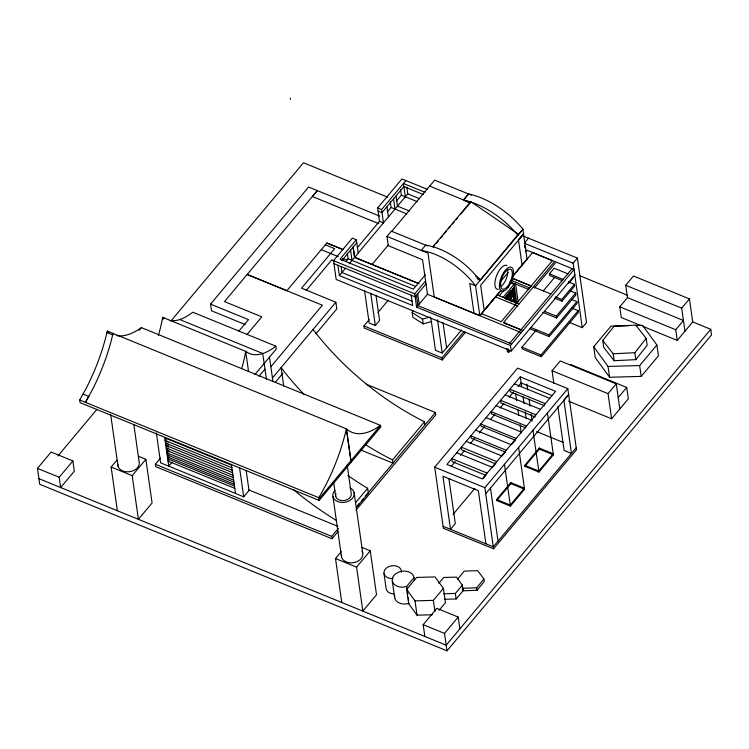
<?xml version="1.0" encoding="UTF-8"?>
<svg xmlns="http://www.w3.org/2000/svg" width="749" height="749" viewBox="0 0 749 749"><rect width="100%" height="100%" fill="white"/><g stroke="black" fill="none" stroke-linecap="round" stroke-linejoin="round"><path stroke-width="1.12" d="M414.337 580.25L413.972 577.376A10.992 7.967 -8.1 0 0 401.726 571.281A10.992 7.967 -8.1 0 0 392.279 580.878L394.676 597.739M346.431 428.877L351.187 462.264L380.764 426.949L380.548 425.404A97.716 42.244 -67.8 0 1 348.575 430.525L346.431 428.877L107.304 331.086L105.871 336.919A107.734 46.569 -67.8 0 1 85.667 389.237L79.712 400.003L80.096 402.662L319.168 500.426L351.122 462.273L346.366 428.84A107.734 46.569 -67.8 0 1 318.774 497.664L319.168 500.426M106.929 332.575L112.687 334.934L113.024 333.389L111.592 339.26A107.734 46.569 -67.8 0 1 91.387 391.577L85.433 402.344L88.757 396.427M112.65 334.915L113.024 333.389M431.649 321.508L423.194 323.877L412.849 317.314L412.175 312.567L412.858 310.489M470.363 202.623L470.756 201.603L518.327 234.212L517.934 235.308L522.971 229.213A60.716 32.057 39.6 0 0 468.518 193.982L463.537 200.002L470.325 202.67L460.644 214.223M427.604 245.934L391.362 231.16L386.971 236.403L428.007 253.19L434.242 296.969L479.828 315.657L475.578 285.8A55.913 29.951 39.9 0 0 421.247 250.428L425.666 245.138A55.913 29.951 39.9 0 1 480.006 280.519L518.327 234.212M88.504 396.998L88.803 396.446L83.036 394.086M602.758 340.514L614.068 326.19L635.77 325.122L646.162 338.389L647.155 345.317L635.845 359.642L614.143 360.709L603.75 347.442L602.758 340.514L613.159 353.771L614.143 360.709M635.845 359.642L634.862 352.713L646.162 338.389M457.705 579.061L464.221 571.131L477.684 570.663L483.92 578.996L484.266 581.486L477.029 590.296L463.565 590.764L462.18 588.911M477.029 590.296L476.682 587.806L483.92 578.996M429.701 186.117L434.645 180.125L471.421 195.161M517.213 234.428A60.697 32.048 39.6 0 0 463.491 200.067L468.518 193.982M500.8 290.546L479.828 315.657L495.51 296.922L517.409 305.882M139.202 330.272L141.421 327.622L380.548 425.404L318.952 498.881M640.648 325.441L621.267 317.52L619.751 306.837L627.475 297.615L625.715 285.275L633.467 276.016L689.445 298.907L692.722 321.93L710.745 329.298L711.55 334.934L446.994 650.825L39.716 484.285L37.45 468.378L51.129 452.04L72.878 460.935L74.338 471.196L60.66 487.543L59.199 477.272L72.878 460.935M57.851 456.029L96.911 409.394M171.268 320.6L303.467 162.758L387.87 197.268M245.223 324.579L211.49 310.788L210.535 304.113L308.588 187.035L379.49 216.012M317.304 190.583L312.333 196.519L378.807 223.698M117.34 510.715L111.124 467.048L116.881 460.167M238.828 331.17L248.49 319.636L210.535 304.113M246.955 334.569L261.794 316.846L224.485 301.594L317.314 190.602M145.877 459.324L152.084 502.991L138.406 519.329L132.189 475.662L145.877 459.324L138.499 456.31M166.615 438.652L165.108 440.44L231.881 467.741M166.971 441.198L165.473 442.987L232.246 470.297M168.038 442.715L165.81 445.365L232.583 472.675M168.403 445.299L166.184 447.949L232.948 475.259M168.506 447.921L166.512 450.299L233.285 477.6M337.996 531.621L332.022 538.746L155.689 466.636L155.352 464.268L160.576 458.032M168.862 450.449L166.877 452.827L233.641 480.128M168.656 453.042L167.158 454.83L233.931 482.131M306.182 290.481L331.938 259.725M168.956 455.13L167.458 456.918L234.222 484.219M523.439 236.132L577.376 258.068L573.097 263.18L574.942 274.939L511.211 351.038L336.189 279.471L333.511 260.643L352.348 238.145L356.29 239.764L358.237 253.012M357.91 247.076L379.481 221.32L377.665 207.913L401.923 178.945L427.342 189.338M169.18 457.012L167.72 458.762L234.484 486.064M169.517 459.352L168.048 461.103L234.821 488.404M356.29 239.764L340.027 259.191L413.345 289.17L425.31 274.892M379.481 221.32L383.432 222.93L381.616 209.533L405.874 180.565M172.092 462.217L168.778 466.187L164.733 437.809L231.507 465.11L235.542 493.488M341.909 260.54L356.777 242.704M345.916 261.392L348.088 258.808L347.274 253.125M387.392 211.864L391.081 207.464L390.266 201.781M396.38 201.135L401.37 195.18L400.565 189.497M254.857 374.603L276.259 349.043L275.857 346.169L192.783 312.202A82.727 35.765 -67.8 0 1 181.417 318.943L178.721 319.851A82.727 35.765 -67.8 0 1 169.564 320.469M411.21 295.237L412.671 305.545L339.353 275.566L345.532 268.189M349.146 263.873L407.765 193.869L406.801 187.044M258.995 376.241L264.968 369.107M270.857 366.748L322.379 305.227L247.198 274.48L286.895 290.706L326.92 242.919L342.92 249.454M391.774 231.329L429.654 186.089L470.288 202.707M272.318 378.105L335.861 302.231L301.547 288.196L334.672 248.659L325.263 244.811M372.01 264.472L388.375 244.932M275.51 382.102L282.991 373.171M315.881 333.895L336.816 308.906L335.861 302.231M465.578 332.153L442.284 359.969L364.248 328.053L363.948 325.946L369.201 319.664M432.856 246.833L470.756 201.603M377.88 312.605L388.31 300.171M433.175 247.02L434.663 245.251M436.143 243.472L438.38 240.813M440.599 238.154L442.837 235.486M444.307 233.725L446.554 231.057M448.763 228.408L450.271 226.619M452.48 223.979L453.988 222.181M456.216 219.523L457.705 217.753M364.576 290.762L369.163 323.006L375.333 325.534L379.584 320.46L375.979 295.125M156.344 432.894L160.604 462.845L243.715 496.83L249.024 490.492L246.178 470.503M511.211 351.038L510.425 345.514L416.622 307.156L414.731 293.851L425.582 280.894M426.012 283.899L415.161 296.857L333.932 263.639M416.622 307.156L427.473 294.198L422.567 259.716L388.291 245.7L386.971 236.403M518.486 239.989L523.56 233.931L522.971 229.213L475.578 285.8L469.754 283.422L473.995 313.222M523.645 233.969L480.652 285.313L484.219 310.358L500.931 290.406M528.569 238.116L524.291 243.219L573.097 263.18M500.706 281.334L508.14 272.458M525.433 251.804L526.819 250.147L574.155 269.415L510.425 345.514M430.881 318.11L435.459 350.289L442.219 353.051L461.487 330.047M442.284 359.969L441.985 357.853L463.781 331.835M499.115 295.921L503.553 290.621M502.972 297.503L514.076 284.246L510.219 282.663M505.856 296.426L510.827 290.49M504.91 298.299L514.46 286.904M505.79 298.682L513.608 289.348L512.25 288.796M505.921 299.6L513.739 290.266M507.26 299.544L512.943 292.756L512.653 290.762M508.487 300.049L514.17 293.262L512.943 292.756M509.367 300.424L514.338 294.488M510.949 301.847L513.795 298.458L514.975 298.945L512.84 301.482M513.702 301.669L515.125 299.965L513.936 299.488M531.107 285.959L512.438 278.319L531.107 285.959L529.515 287.859L510.846 280.22M520.967 329.775L503.412 322.604L554.326 261.804M534.411 288.056L555.384 263.011M355.672 502.588L367.628 488.311A209.823 112.406 39.9 0 1 347.77 475.437M360.718 449.962L393 463.163L392.542 459.914L424.505 421.743A181.024 96.977 39.9 0 1 313.073 329.457M562.387 280.688L549.672 275.492L549.438 273.825L554.157 268.189L567.929 273.816M332.022 538.746L331.685 536.378L338.417 528.335M357.853 505.126L359.351 503.337M361.598 500.66L363.087 498.881M365.334 496.194L435.403 412.53L366.167 384.218M356.374 507.532L368.33 493.254L367.628 488.311M355.906 510.238L435.74 414.909L435.403 412.53M543.437 290.762L554.597 277.43M509.732 343.154L572.105 268.676M341.769 602.486L335.505 558.529L341.272 551.648M506.961 348.388L507.419 351.824L508.693 352.339L509.9 350.897M573.462 277.654L568.744 283.291L568.51 281.615M554.597 298.149L562.012 301.182L561.759 299.45L574.417 284.339L569.118 282.176M571.805 308.064L578.162 310.657L578.406 312.408L541.284 356.739L522.212 348.94L521.959 347.199L536.069 330.346M562.012 301.182L574.661 286.071L574.417 284.339M542.791 312.333L556.563 317.969L556.31 316.153L575.653 293.056L570.354 290.893M556.563 317.969L575.915 294.872L575.653 293.056M434.692 467.17L517.643 368.115L567.808 388.628L576.505 449.756L493.554 548.811L443.389 528.288L434.692 467.17L484.856 487.683L493.554 548.811M530.152 328.839L549.214 336.638L548.97 334.906L576.87 301.594L571.571 299.431M549.214 336.638L577.114 303.326L576.87 301.594M370.259 550.796L376.513 594.762L362.834 611.1L356.571 567.143L370.259 550.796L361.833 547.35M520.237 376.878L446.891 464.455L482.262 478.92L555.599 391.343L520.237 376.878L521.585 386.381M541.284 356.739L541.031 354.989L578.162 310.657M451.497 466.028L455.242 461.562M460.476 455.308L464.221 450.832M470.203 443.689L474.697 438.324M479.191 432.959L484.425 426.705M490.417 419.562L494.902 414.197M500.145 407.943L503.88 403.477M509.123 397.223L513.608 391.858M518.102 386.493L521.098 382.926L552.172 395.631M569.54 322.435L582.273 327.641L586.551 322.529L577.376 258.068M553.848 383.319L552.06 370.755L560.271 360.943L616.249 383.834L619.826 408.963M453.145 514.291L474.847 488.385M483.086 478.555L486.073 474.978M492.065 467.825L495.81 463.359M501.793 456.216L505.538 451.741M511.52 444.597L515.265 440.131M635.761 325.497L642.53 325.3L656.882 344.98L658.427 355.812L641.191 376.382L609.602 377.271L595.249 357.591L593.704 346.768L610.941 326.199L628.991 325.684M484.856 487.683L567.808 388.628M392.279 580.878A10.992 7.967 -8.1 0 0 404.526 586.973L406.66 586.42L413.972 577.685M568.641 394.489L563.875 400.181L571.459 453.445L564.109 450.449L557.846 406.445M485.717 493.722L568.669 394.667M432.229 614.751L417.043 615.182L408.682 603.731L406.651 589.426L416.678 577.451L435.057 576.927L443.408 588.386L445.449 602.692L438.998 610.388M408.682 603.731L409.057 603.282L406.922 603.844A10.992 7.967 -8.1 0 1 394.686 595.652M524.796 465.316L539.252 448.061L553.23 453.782L538.784 471.037L524.796 465.316L524.946 466.355L538.934 472.076L553.38 454.821L547.425 412.971M496.615 499.48L510.752 482.609L524.412 488.189L510.284 505.069L496.615 499.48L496.765 500.519L510.425 506.109L524.562 489.228L518.608 447.378M524.946 466.355L539.402 449.1L539.252 448.061M496.765 500.519L510.893 483.639L510.752 482.609M438.82 583.321L443.708 577.479L456.525 577.123L462.348 585.1L463.135 590.624L456.141 598.975L444.494 599.303M434.954 611.362L433.381 600.352L443.408 588.386M568.547 401.174L611.615 418.775L608.038 393.646L616.249 383.834M684.97 331.18L681.693 308.157L689.445 298.907M641.191 376.382L639.655 365.559L656.882 344.98M424.861 636.463L423.176 624.675L436.864 608.338L458.201 617.064L459.877 628.851M576.224 447.752L493.273 546.807L443.099 526.294M618.206 397.588L626.707 387.439L570.729 364.548M642.801 326.321L677.246 340.411L675.729 329.729L683.453 320.506L627.475 297.615M456.141 598.975L455.355 593.451L462.348 585.1M611.615 418.775L628.327 398.814L626.707 387.439M677.246 340.411L692.722 321.93M446.994 650.825L444.522 633.401L458.201 617.064M710.745 329.298L446.198 645.189L38.911 478.648M412.175 312.567L422.52 319.13L429.917 317.052M393.178 578.434L391.68 578.546A8.81 6.395 -8.1 0 1 383.975 571.946A8.81 6.395 -8.1 0 1 393.693 565.654A8.81 6.395 -8.1 0 1 401.398 572.255M613.159 353.771L634.862 352.713M476.682 587.806L463.21 588.283L463.565 590.764M593.704 346.768L608.066 366.448L639.655 365.559M443.708 593.779L455.355 593.451M406.651 589.426L415.002 600.876L433.381 600.352M533.335 286.867L550.889 294.011M503.412 322.604L522.952 330.552M463.481 200.067L470.25 202.829M425.048 192.324L403.43 183.486L405.321 196.79M423.325 194.515L403.87 186.557L381.971 212.707L378.02 211.087M407.765 193.869L419.655 198.728M625.715 285.275L681.693 308.157M401.37 195.18L417.212 201.65M579.389 275.585L627.007 295.059M409.366 211.021L397.476 206.162L396.024 195.929M391.081 207.464L406.922 213.942M549.438 273.825L563.211 279.452M522.053 265.043L518.448 239.755L523.523 233.707L527.015 259.173L512.784 276.203L532.642 252.535L552.378 260.643L501.24 321.714L481.513 313.644M377.665 207.913L381.616 209.533M619.751 306.837L675.729 329.729M555.402 296.847L561.759 299.45M510.097 281.802L528.766 289.432M544.654 311.387L556.31 316.153M497.224 294.825L519.132 303.822M326.798 243.088L342.808 249.632M530.966 327.547L548.97 334.906M419.066 283.684L354.623 257.328L353.144 247.123M418.242 283.384L354.595 257.356L353.154 247.03M348.088 258.808L415.648 286.436M321.274 249.689L338.342 256.673M342.611 258.414L346.881 260.165M427.426 294.263L521.22 332.622M333.511 260.643L414.731 293.851M331.835 260.324L333.97 261.195M412.006 301.154L341.918 272.496L341.113 266.813M521.959 347.199L541.031 354.989M511.717 343.969L417.923 305.611L416.453 295.303M552.06 370.755L608.038 393.646M514.385 383.863L549.757 398.328M363.948 325.946L441.985 357.853M545.3 403.645L509.929 389.18L510.303 391.774L544.598 405.799M505.154 394.892L540.516 409.357M535.975 414.777L500.604 400.322L500.978 402.953L535.273 416.978M496.072 405.733L531.444 420.189M526.519 426.078L491.147 411.613L491.466 413.879L525.761 427.894M536.677 431.583L563.51 442.556M486.092 417.652L521.454 432.117M516.145 438.455L480.783 423.99L481.092 426.218L515.396 440.243M539.402 449.1L553.38 454.821M475.643 430.132L511.005 444.597M506.23 450.289L470.868 435.834L471.196 438.165L505.491 452.19M179.685 319.533L262.749 353.5L266.447 379.453M466.234 441.367L501.596 455.832M162.936 319.692L162.599 317.286L245.681 351.365A73.636 31.832 -67.8 0 1 241.721 368.452M496.737 461.627L461.375 447.172L461.768 449.99L494.995 463.575M456.665 452.789L492.027 467.254M487.15 473.078L451.787 458.613L452.209 461.618L485.436 475.203M510.893 483.639L524.562 489.228M79.712 400.003L318.774 497.664M248.949 489.958L337.762 526.275M155.352 464.268L331.685 536.378M335.505 558.529L356.571 567.143M111.124 467.048L132.189 475.662M423.176 624.675L444.522 633.401M37.45 468.378L59.199 477.272M475.671 276.184L480.427 279.452M477.15 278.562L480.006 280.519M107.313 331.095L108.736 332.191M608.066 366.448L609.602 377.271M574.773 274.967L582.273 327.641M524.618 245.522L524.946 247.825M515.499 283.347L518.121 301.763M514.076 284.246L516.726 302.83M513.43 288.122L515.584 303.205M526.884 384.106L527.708 389.873M529.028 399.105L530.011 406.033M531.163 414.113L532.146 421.032M532.97 430.226L538.934 472.076M513.271 295.069L514.357 302.699M510.378 294.263L511.361 301.173M523.064 396.773L524.057 403.692M525.199 411.772L526.191 418.691M505.931 322.988L506.109 324.27M515.668 393.74L516.651 400.668M517.962 409.9L518.785 415.667M520.106 424.898L521.248 432.978M504.47 464.258L510.425 506.109M490.473 488.039L498.029 541.115M485.923 543.802L478.368 490.717L442.949 476.233L450.505 529.318L455.308 523.579L448.904 478.574M443.015 322.529L446.619 347.808M437.482 319.729L442.219 353.051M422.52 319.13L423.194 323.877M417.727 293.795L419.187 304.094M393.571 198.85L395.032 209.083M424.505 421.743L424.964 424.992M386.943 206.771L388.403 216.995M415.002 600.876L417.043 615.182M370.746 293.29L375.333 325.534M406.66 586.42L407.025 588.976M407.493 592.272L407.812 594.481M408.28 597.777L408.589 599.977M350.579 250.194L352.03 260.418M384.012 573.622L386.194 588.967A8.81 6.395 -8.1 0 0 393.871 593.891M337.883 265.258L339.353 275.566M354.127 492.702L362.731 553.127M347.162 464.979L351.169 493.123A7.939 5.758 -8.1 0 1 343.023 500.641A7.939 5.758 -8.1 0 1 335.927 493.554M333.773 482.946L335.711 496.559M332.931 496.437L341.525 556.863M283.721 386.007L281.1 367.628A181.024 96.977 39.9 0 0 303.804 394.105M269.481 357.142L272.908 381.194M248.546 371.541L245.663 351.262A82.727 35.765 -67.8 0 0 261.785 353.828L264.491 352.91A82.727 35.765 -67.8 0 0 275.857 346.169M239.614 468.031L243.715 496.83M133.856 424.823L139.071 461.487A10.823 7.855 -8.1 0 1 129.502 471.692A10.823 7.855 -8.1 0 1 117.79 464.277M110.702 414.759L118.042 466.309M508.225 348.903L508.693 352.339M290.284 98.175L290.406 99.345M392.542 459.914A181.024 96.977 39.9 0 1 365.203 444.447M498.319 289.329A12.836 5.552 -67.8 0 1 496.353 276.297A12.836 5.552 -67.8 0 1 506.97 265.483M507.728 270.342A10.72 4.634 -67.8 0 1 501.418 286.127M336.498 520.555A209.823 112.406 39.9 0 1 293.299 489.546M162.608 317.398A73.636 31.832 -67.8 0 1 158.367 335.449M164.527 318.606A82.727 35.765 -67.8 0 1 162.599 317.286M361.954 551.208A10.767 7.808 -8.1 0 1 353.706 562.649A10.767 7.808 -8.1 0 1 341.478 554.812M349.905 487.833A10.767 7.808 -8.1 0 1 352.142 498.665A10.767 7.808 -8.1 0 1 337.153 501.306A10.767 7.808 -8.1 0 1 334.915 490.473M141.421 327.622A97.716 42.244 -67.8 0 1 116.844 335.646M508.225 287.232A12.836 5.552 -67.8 0 0 511.511 267.337A12.836 5.552 -67.8 0 0 499.649 282.832A12.836 5.552 -67.8 0 0 508.225 287.232M507.494 286.436A10.72 4.634 -67.8 0 0 510.968 269.481A10.72 4.634 -67.8 0 0 500.903 281.493A10.72 4.634 -67.8 0 0 507.494 286.436"/></g></svg>
